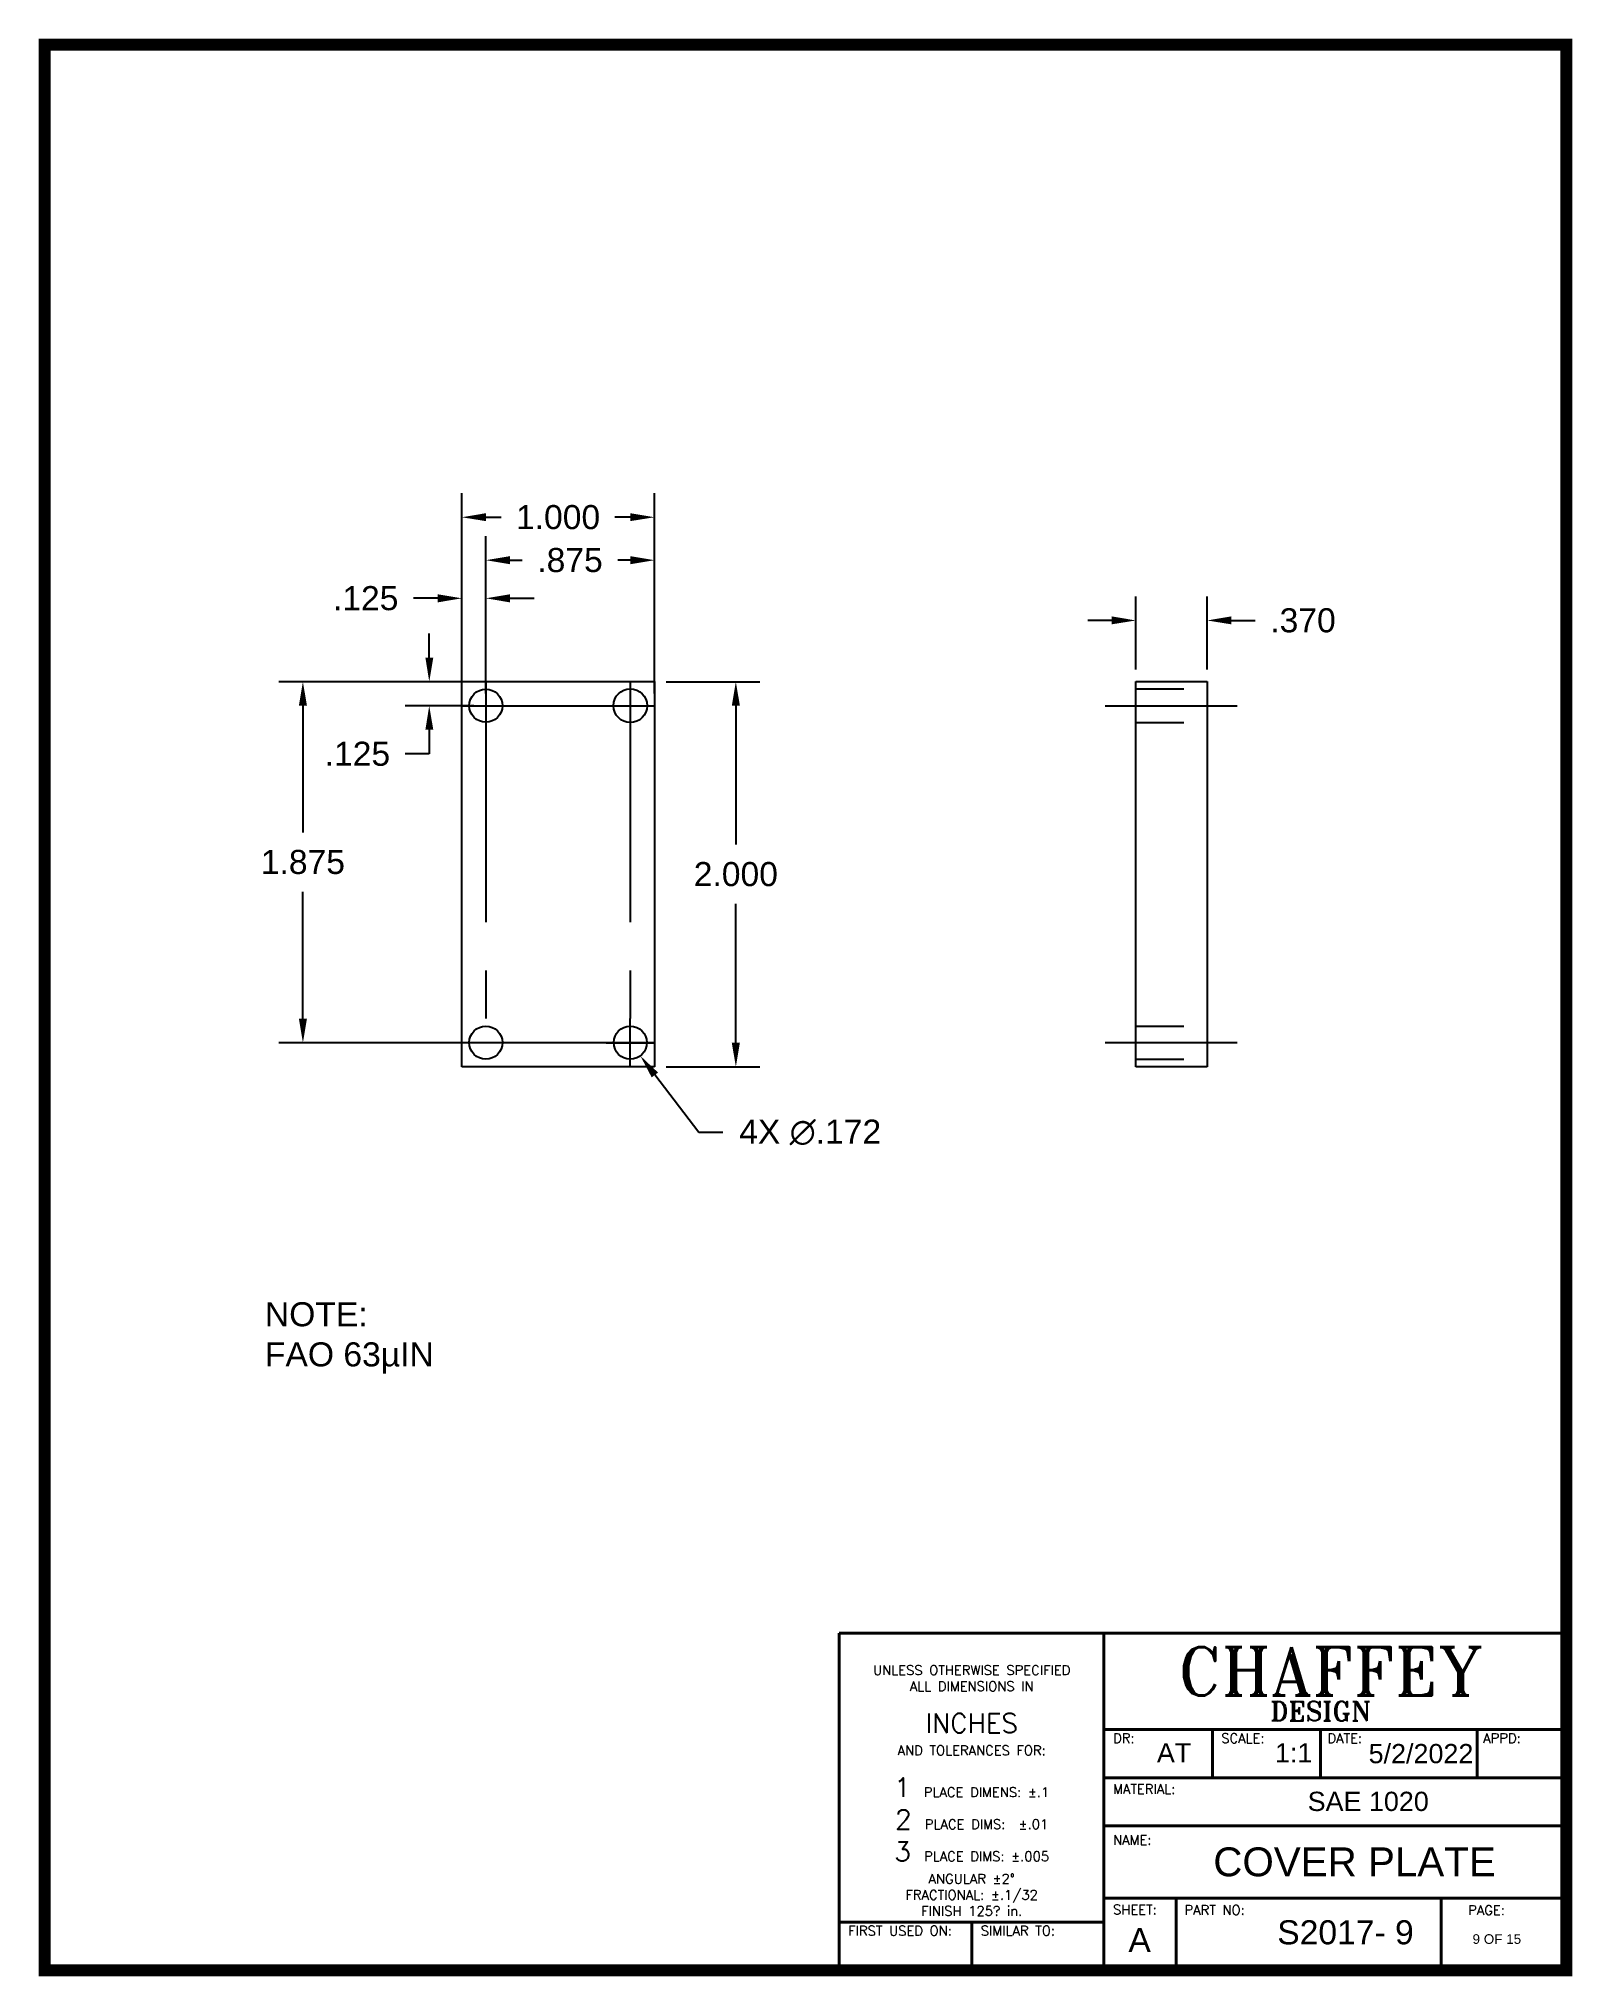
# Paper-space layout 'Layout1' of a CAD drawing. Header units: inches. Extents: x 0 to 8, y 0 to 10.1.
# The model-space entities are those that its viewports show. They can reach past a viewport. Long polylines and large blocks are cut down to what shows.
import ezdxf
from ezdxf.enums import TextEntityAlignment as Align

# ---------------------------------------------------------------- set-up
doc = ezdxf.new("R2010")
doc.units = ezdxf.units.IN
doc.header["$MEASUREMENT"] = 0
doc.linetypes.add('CENTER', pattern=[2, 1.25, -0.25, 0.25, -0.25])
doc.linetypes.add('HIDDEN', pattern=[0.375, 0.25, -0.125])
for name, color, linetype in [('CENTER LINE', 1, 'CENTER'), ('DIM', 3, 'Continuous'), ('DIMENSION', 5, 'Continuous'), ('HIDEEN', 4, 'HIDDEN'), ('OBJECT', 252, 'Continuous'), ('TITLEBLOCK', 5, 'Continuous')]:
    doc.layers.add(name, color=color, linetype=linetype)
doc.layers.add('TITLE BLOCK', color=1, linetype='Continuous', lineweight=40)
doc.styles.add('CHAFFEY', font='romant.shx', dxfattribs={"height": 0.25})
doc.styles.add('DESIGN', font='romant.shx', dxfattribs={"height": 0.1})
doc.styles.add('SMALL TEXT', font='romans.shx', dxfattribs={"height": 0.05})
doc.styles.get("Standard").update_dxf_attribs({"font": 'arial.ttf'})
doc.styles.add('TABLE', font='arial.ttf')
doc.dimstyles.new('3 PLACES', dxfattribs={"dimtxt": 0.125, "dimasz": 0.125, "dimexe": 0.125, "dimexo": 0.0625, "dimgap": 0.09, "dimtad": 0, "dimtih": 1, "dimtoh": 1, "dimdec": 3, "dimzin": 4, "dimdsep": 46, "dimtxsty": 'Standard', "dimcen": 0.125, "dimadec": 0, "dimazin": 0, "dimtfac": 1, "dimtdec": 3, "dimtofl": 0, "dimtmove": 0, "dimatfit": 3, "dimfxl": 1, "dimtolj": 1, "dimtzin": 0, "dimarcsym": 0})

# ---------------------------------------------------------------- blocks, each defined once
blk = doc.blocks.new('A size')
at = {"const_width": 0.0625}
blk.add_lwpolyline([(-7.9, 0), (0, 0), (0, 10), (-7.9, 10)], close=True, dxfattribs=at)
at = {"layer": 'TITLE BLOCK'}
for p, q in [((-0.025, 1.75), (-3.775, 1.75)), ((-3.775, 1.75), (-3.775, 0)), ((-2.4, 1.75), (-2.4, 0)), ((-2.4, 1.25), (-0.025, 1.25)), ((-1.837, 1), (-1.837, 1.25)), ((-1.275, 1), (-1.275, 1.25)), ((-0.463, 1), (-0.463, 1.25)), ((-2.4, 1), (-0.025, 1)), ((-2.4, 0.75), (-0.025, 0.75)), ((-2.4, 0.375), (-0.025, 0.375)), ((-2.025, 0.375), (-2.025, 0)), ((-0.65, 0.375), (-0.65, 0)), ((-3.775, 0.25), (-2.4, 0.25)), ((-3.087, 0.25), (-3.087, 0.003))]:
    blk.add_line(p, q, dxfattribs=at)
at = {"linetype": 'Continuous', "style": 'DESIGN'}
blk.add_text('DESIGN', height=0.1, dxfattribs=at).set_placement((-1.275, 1.295), align=Align.CENTER)
at = {"linetype": 'Continuous', "style": 'SMALL TEXT'}
for s, p in [('DR:', (-2.353, 1.18)), ('SCALE:', (-1.791, 1.18)), ('DATE:', (-1.24, 1.18)), ('APPD:', (-0.431, 1.18)), ('MATERIAL:', (-2.353, 0.916)), ('NAME:', (-2.353, 0.652)), ('SHEET:', (-2.353, 0.29)), ('PART NO:', (-1.982, 0.288)), ('PAGE:', (-0.509, 0.287)), ('FIRST USED ON:', (-3.728, 0.18)), ('SIMILAR TO:', (-3.04, 0.18))]:
    blk.add_text(s, height=0.05, dxfattribs=at).set_placement(p)
at = {"linetype": 'Continuous', "attachment_point": 2}
for s, insert, char_height, width, style in [('CHAFFEY', (-1.223, 1.677), 0.25, 1.58631, 'CHAFFEY'), ('\\P\\PUNLESS OTHERWISE SPECIFIED\\PALL DIMENSIONS IN \\P\\P{\\H2x;INCHES\\P}AND TOLERANCES FOR:\\P\\P{\\H2x;1 }PLACE DIMENS: %%P.1\\P{\\H2x;2 }PLACE DIMS:  %%P.01\\P{\\H2x;3 }PLACE DIMS: %%P.005\\PANGULAR %%P2%%D\\PFRACTIONAL: %%P.1/32\\PFINISH 125? in.', (-3.087, 1.75), 0.05, 1.375, 'SMALL TEXT')]:
    blk.add_mtext(s, dxfattribs=dict(at, insert=insert, char_height=char_height, width=width, style=style))
at = {"layer": 'TITLEBLOCK', "style": 'TABLE'}
for tag, height, p in [('DRAWN_BY', 0.1, (-2.036, 1.129)), ('SCALE', 0.1, (-1.415, 1.129)), ('DATE', 0.1, (-0.754, 1.127)), ('MATERIAL', 0.1, (-1.028, 0.877)), ('PART_NAME', 0.15, (-1.099, 0.563)), ('SHEET_SIZE', 0.125, (-2.215, 0.157)), ('PART_NUMBER', 0.125, (-1.146, 0.197)), ('PAGE_NUMBER', 0.05, (-0.36, 0.162))]:
    blk.add_attdef(tag, text='', height=height, dxfattribs=at).set_placement(p, align=Align.MIDDLE)
blk = doc.blocks.new('*D1')
at = {"layer": 'Defpoints', "color": 0, "transparency": 16777216}
for p in [(16.035, 16.822), (15.035, 15.968), (16.035, 15.968)]:
    blk.add_point(p, dxfattribs=at)
at = {"layer": 'DIMENSION', "color": 0, "lineweight": -2, "transparency": 16777216}
for p, q in [((15.035, 16.031), (15.035, 16.947)), ((16.035, 16.031), (16.035, 16.947)), ((15.16, 16.822), (15.24, 16.822)), ((15.91, 16.822), (15.83, 16.822))]:
    blk.add_line(p, q, dxfattribs=at)
at = {"layer": 'DIMENSION', "color": 0, "transparency": 16777216}
for points in [[(15.16, 16.843), (15.16, 16.802), (15.035, 16.822)], [(15.91, 16.843), (15.91, 16.802), (16.035, 16.822)]]:
    blk.add_solid(points, dxfattribs=at)
at = {"layer": 'DIMENSION', "color": 0, "transparency": 16777216, "insert": (15.535, 16.822), "char_height": 0.125, "attachment_point": 5}
blk.add_mtext('\\A1;1.000', dxfattribs=at)
blk = doc.blocks.new('*D2')
at = {"layer": 'Defpoints', "color": 0, "transparency": 16777216}
for p in [(16.035, 16.599), (15.16, 15.843), (16.035, 15.843)]:
    blk.add_point(p, dxfattribs=at)
at = {"layer": 'DIMENSION', "color": 0, "lineweight": -2, "transparency": 16777216}
for p, q in [((15.16, 15.906), (15.16, 16.724)), ((16.035, 15.906), (16.035, 16.724)), ((15.285, 16.599), (15.349, 16.599)), ((15.91, 16.599), (15.846, 16.599))]:
    blk.add_line(p, q, dxfattribs=at)
at = {"layer": 'DIMENSION', "color": 0, "transparency": 16777216}
for points in [[(15.285, 16.62), (15.285, 16.578), (15.16, 16.599)], [(15.91, 16.62), (15.91, 16.578), (16.035, 16.599)]]:
    blk.add_solid(points, dxfattribs=at)
at = {"layer": 'DIMENSION', "color": 0, "transparency": 16777216, "insert": (15.597, 16.599), "char_height": 0.125, "attachment_point": 5}
blk.add_mtext('\\A1;.875', dxfattribs=at)
blk = doc.blocks.new('*D3')
at = {"layer": 'Defpoints', "color": 0, "transparency": 16777216}
for p in [(16.035, 15.968), (16.035, 13.968), (16.458, 13.968)]:
    blk.add_point(p, dxfattribs=at)
at = {"layer": 'DIMENSION', "color": 0, "lineweight": -2, "transparency": 16777216}
for p, q in [((16.097, 15.968), (16.583, 15.968)), ((16.458, 15.843), (16.458, 15.122)), ((16.458, 14.093), (16.458, 14.814)), ((16.097, 13.968), (16.583, 13.968))]:
    blk.add_line(p, q, dxfattribs=at)
at = {"layer": 'DIMENSION', "color": 0, "transparency": 16777216}
for points in [[(16.437, 15.843), (16.479, 15.843), (16.458, 15.968)], [(16.437, 14.093), (16.479, 14.093), (16.458, 13.968)]]:
    blk.add_solid(points, dxfattribs=at)
at = {"layer": 'DIMENSION', "color": 0, "transparency": 16777216, "insert": (16.458, 14.968), "char_height": 0.125, "attachment_point": 5}
blk.add_mtext('\\A1;2.000', dxfattribs=at)
blk = doc.blocks.new('*D4')
at = {"layer": 'Defpoints', "color": 0, "transparency": 16777216}
for p in [(15.035, 16.401), (15.035, 15.843), (15.16, 15.843)]:
    blk.add_point(p, dxfattribs=at)
at = {"layer": 'DIMENSION', "color": 0, "lineweight": -2, "transparency": 16777216}
for p, q in [((15.035, 15.906), (15.035, 16.526)), ((15.16, 15.906), (15.16, 16.526)), ((14.91, 16.401), (14.785, 16.401)), ((15.285, 16.401), (15.41, 16.401))]:
    blk.add_line(p, q, dxfattribs=at)
at = {"layer": 'DIMENSION', "color": 0, "transparency": 16777216}
for points in [[(14.91, 16.422), (14.91, 16.38), (15.035, 16.401)], [(15.285, 16.422), (15.285, 16.38), (15.16, 16.401)]]:
    blk.add_solid(points, dxfattribs=at)
at = {"layer": 'DIMENSION', "color": 0, "transparency": 16777216, "insert": (14.536, 16.401), "char_height": 0.125, "attachment_point": 5}
blk.add_mtext('\\A1;.125', dxfattribs=at)
blk = doc.blocks.new('*D5')
at = {"layer": 'Defpoints', "color": 0, "transparency": 16777216}
for p in [(15.16, 15.968), (14.866, 15.843), (15.16, 15.843)]:
    blk.add_point(p, dxfattribs=at)
at = {"layer": 'DIMENSION', "color": 0, "lineweight": -2, "transparency": 16777216}
for p, q in [((14.866, 16.093), (14.866, 16.218)), ((15.097, 15.968), (14.741, 15.968)), ((15.097, 15.843), (14.741, 15.843)), ((14.866, 15.718), (14.866, 15.593)), ((14.866, 15.593), (14.741, 15.593))]:
    blk.add_line(p, q, dxfattribs=at)
at = {"layer": 'DIMENSION', "color": 0, "transparency": 16777216}
for points in [[(14.846, 16.093), (14.887, 16.093), (14.866, 15.968)], [(14.846, 15.718), (14.887, 15.718), (14.866, 15.843)]]:
    blk.add_solid(points, dxfattribs=at)
at = {"layer": 'DIMENSION', "color": 0, "transparency": 16777216, "insert": (14.493, 15.593), "char_height": 0.125, "attachment_point": 5}
blk.add_mtext('\\A1;.125', dxfattribs=at)
blk = doc.blocks.new('*D6')
at = {"layer": 'Defpoints', "color": 0, "transparency": 16777216}
for p in [(15.035, 15.968), (14.21, 14.093), (15.16, 14.093)]:
    blk.add_point(p, dxfattribs=at)
at = {"layer": 'DIMENSION', "color": 0, "lineweight": -2, "transparency": 16777216}
for p, q in [((14.972, 15.968), (14.085, 15.968)), ((14.21, 15.843), (14.21, 15.185)), ((14.21, 14.218), (14.21, 14.877)), ((15.097, 14.093), (14.085, 14.093))]:
    blk.add_line(p, q, dxfattribs=at)
at = {"layer": 'DIMENSION', "color": 0, "transparency": 16777216}
for points in [[(14.189, 15.843), (14.231, 15.843), (14.21, 15.968)], [(14.189, 14.218), (14.231, 14.218), (14.21, 14.093)]]:
    blk.add_solid(points, dxfattribs=at)
at = {"layer": 'DIMENSION', "color": 0, "transparency": 16777216, "insert": (14.21, 15.031), "char_height": 0.125, "attachment_point": 5}
blk.add_mtext('\\A1;1.875', dxfattribs=at)
blk = doc.blocks.new('*D7')
at = {"layer": 'Defpoints', "color": 0, "transparency": 16777216}
for p in [(15.858, 14.162), (15.962, 14.025)]:
    blk.add_point(p, dxfattribs=at)
at = {"layer": 'DIMENSION', "color": 0, "lineweight": -2, "transparency": 16777216}
for p, q in [((15.91, 13.968), (15.91, 14.218)), ((15.785, 14.093), (16.035, 14.093)), ((16.266, 13.627), (16.038, 13.926)), ((16.391, 13.627), (16.266, 13.627))]:
    blk.add_line(p, q, dxfattribs=at)
at = {"layer": 'DIMENSION', "color": 0, "transparency": 16777216}
blk.add_solid([(16.054, 13.938), (16.021, 13.913), (15.962, 14.025)], dxfattribs=at)
at = {"layer": 'DIMENSION', "color": 0, "transparency": 16777216, "insert": (16.844, 13.627), "char_height": 0.125, "attachment_point": 5}
blk.add_mtext('\\A1;4X ∅.172', dxfattribs=at)
blk = doc.blocks.new('*D8')
at = {"layer": 'Defpoints', "color": 0, "transparency": 16777216}
for p in [(18.905, 16.286), (18.535, 15.968), (18.905, 15.968)]:
    blk.add_point(p, dxfattribs=at)
at = {"layer": 'DIMENSION', "color": 0, "lineweight": -2, "transparency": 16777216}
for p, q in [((18.535, 16.031), (18.535, 16.411)), ((18.905, 16.031), (18.905, 16.411)), ((18.41, 16.286), (18.285, 16.286)), ((19.03, 16.286), (19.155, 16.286))]:
    blk.add_line(p, q, dxfattribs=at)
at = {"layer": 'DIMENSION', "color": 0, "transparency": 16777216}
for points in [[(18.41, 16.307), (18.41, 16.266), (18.535, 16.286)], [(19.03, 16.307), (19.03, 16.266), (18.905, 16.286)]]:
    blk.add_solid(points, dxfattribs=at)
at = {"layer": 'DIMENSION', "color": 0, "transparency": 16777216, "insert": (19.403, 16.286), "char_height": 0.125, "attachment_point": 5}
blk.add_mtext('\\A1;.370', dxfattribs=at)

msp = doc.modelspace()

# ---------------------------------------------------------------- linework, layer by layer
at = {"layer": 'CENTER LINE'}
for p, q in [((15.1598, 15.9683), (15.1598, 13.9683)), ((15.9098, 15.9683), (15.9098, 13.9683)), ((15.0348, 15.8433), (16.0348, 15.8433)), ((18.3765, 15.8433), (19.0619, 15.8433)), ((15.0348, 14.0933), (16.0348, 14.0933)), ((18.3765, 14.0933), (19.0619, 14.0933))]:
    msp.add_line(p, q, dxfattribs=at)
at = {"layer": 'HIDEEN'}
for p, q in [((18.5348, 15.9308), (18.9048, 15.9308)), ((18.5348, 15.7558), (18.9048, 15.7558)), ((18.5348, 14.1793), (18.9048, 14.1793)), ((18.5348, 14.0073), (18.9048, 14.0073))]:
    msp.add_line(p, q, dxfattribs=at)
at = {"layer": 'OBJECT'}
for p, q in [((15.0348, 15.9683), (16.0348, 15.9683)), ((15.0348, 13.9683), (15.0348, 15.9683)), ((16.0348, 15.9683), (16.0348, 13.9683)), ((18.5348, 15.9683), (18.9048, 15.9683)), ((18.5348, 13.9683), (18.5348, 15.9683)), ((18.9048, 15.9683), (18.9048, 13.9683)), ((16.0348, 13.9683), (15.0348, 13.9683)), ((18.9048, 13.9683), (18.5348, 13.9683))]:
    msp.add_line(p, q, dxfattribs=at)
for centre, radius in [((15.1598, 15.8433), 0.086), ((15.9098, 15.8433), 0.0875), ((15.1598, 14.0933), 0.086), ((15.9098, 14.0933), 0.086)]:
    msp.add_circle(centre, radius, dxfattribs=at)

# ---------------------------------------------------------------- texts
at = {"layer": 'CENTER LINE', "insert": (14.0127, 12.7453), "char_height": 0.2, "attachment_point": 1}
msp.add_mtext_dynamic_manual_height_columns('{\\H0.625x;NOTE:\\PFAO 63µIN\\fMS Shell Dlg 2|b0|i0|c0|p0; }', width=2.167231, gutter_width=1, heights=[0], dxfattribs=at)

# ---------------------------------------------------------------- dimensions: what is measured, and where the dimension line sits
at = {"layer": 'DIMENSION'}
for base, p1, p2, picture, middle in [((16.0348, 16.8224), (15.0348, 15.9683), (16.0348, 15.9683), '*D1', (15.5348, 16.8224)), ((16.0348, 16.5991), (15.1598, 15.8433), (16.0348, 15.8433), '*D2', (15.5973, 16.5991))]:
    dim = msp.add_linear_dim(base=base, p1=p1, p2=p2, dimstyle='3 PLACES', dxfattribs=at)
    dim.commit()
    dim.dimension.update_dxf_attribs({"geometry": picture, "text_midpoint": middle, "dimtype": 160})
for base, p1, p2, picture, middle in [((15.0348, 16.4011), (15.1598, 15.8433), (15.0348, 15.8433), '*D4', (14.5363, 16.4011)), ((18.9048, 16.2864), (18.5348, 15.9683), (18.9048, 15.9683), '*D8', (19.4026, 16.2864))]:
    dim = msp.add_linear_dim(base=base, p1=p1, p2=p2, dimstyle='3 PLACES', dxfattribs=at)
    dim.commit()
    dim.dimension.update_dxf_attribs({"geometry": picture, "text_midpoint": middle})
for base, p1, p2, picture, middle in [((14.8664, 15.8433), (15.1598, 15.9683), (15.1598, 15.8433), '*D5', (14.4929, 15.5933)), ((14.2102, 14.0933), (15.0348, 15.9683), (15.1598, 14.0933), '*D6', (14.2102, 15.0308)), ((16.4579, 13.9683), (16.0348, 15.9683), (16.0348, 13.9683), '*D3', (16.4579, 14.9683))]:
    dim = msp.add_linear_dim(base=base, p1=p1, p2=p2, angle=90, dimstyle='3 PLACES', dxfattribs=at)
    dim.commit()
    dim.dimension.update_dxf_attribs({"geometry": picture, "text_midpoint": middle})
dim = msp.add_diameter_dim_2p(p1=(15.8575, 14.1616), p2=(15.962, 14.025), text='4X <>', dimstyle='3 PLACES', dxfattribs=at)
dim.commit()
dim.dimension.update_dxf_attribs({"geometry": '*D7', "text_midpoint": (16.8442, 13.6274), "dimtype": 163})

psp = doc.layouts.get("Layout1")

# ---------------------------------------------------------------- block references
at = {"layer": 'DIM'}
psp.add_blockref('A size', (7.973, 0.05), dxfattribs=at).add_auto_attribs({'PAGE_NUMBER': '9 OF 15', 'PART_NUMBER': 'S2017- 9', 'SHEET_SIZE': 'A', 'PART_NAME': 'COVER PLATE', 'MATERIAL': 'SAE 1020', 'DATE': '5/2/2022', 'SCALE': '1:1', 'DRAWN_BY': 'AT'})

# ---------------------------------------------------------------- viewports
at = {"layer": 'CENTER LINE'}
psp.add_viewport(center=(4.02, 5.05), size=(7.906, 10), view_center_point=(16.8166, 14.2759), view_height=10, dxfattribs=at)

doc.saveas('drawing.dxf')
